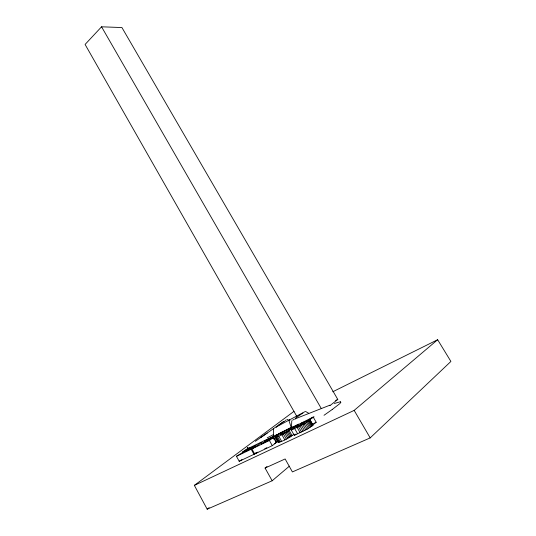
<?xml version="1.0" encoding="UTF-8"?>
<svg xmlns="http://www.w3.org/2000/svg" width="536" height="536" viewBox="0 0 536 536"><rect width="100%" height="100%" fill="white"/><g stroke="black" fill="none" stroke-linecap="round" stroke-linejoin="round"><path stroke-width="0.8" d="M340.742 402.516L340.461 401.926L340.742 402.382M247.84 448.116L247.585 447.594L247.86 447.862M284.475 421.055L284.475 421.631M340.661 402.127L340.755 402.302M247.779 448.029L247.612 447.573L247.86 448.056M247.645 447.567L247.753 448.022M340.574 402.134L340.574 402.315M302.753 413.685L302.78 413.075M291.45 427.835L291.765 420.814M273.467 428.706L273.367 436.606M340.501 402.067L340.595 402.221M313.192 417.042L299.182 424.123L295.885 426.602L304.716 423.018L298.693 426.12L295.343 426.998L291.316 430.127L294.291 435.373L307.121 429.202L312.903 425.262L309.741 419.909L300.736 423.688L301.272 423.273L309.915 419.614L313.192 417.042L316.173 422.254L312.917 424.867L309.915 419.614M291.316 430.127L304.1 423.896L309.888 419.996M294.063 434.153C289.809 437.396 282.532 441.885 278.425 442.12L275.538 436.981L279.544 433.872L278.13 434.019L289.078 428.753L289.802 430.026M278.204 442.408L275.538 436.981M340.226 403.32L332.246 409.484M288.904 420.465L289.855 419.708L290.204 420.063M329.995 405.598L337.787 399.441L121.933 27.557L101.559 26.8L85.09 44.448L296.803 416.398M294.016 411.326L194.354 485.375L207.184 509.2L272.154 480.779L265.079 468.055L285.132 458.963L292.401 471.921L370.195 437.899L450.91 361.445L437.644 339.73L332.796 391.756M272.154 480.779L289.386 466.159M194.354 485.375L354.169 410.388L437.644 339.73M265.079 468.055L267.022 466.481M207.184 509.2L209.141 507.632M294.291 435.373L296.006 434.013M275.484 442.079L276.67 442.173L277.829 441.275M277.3 434.421L260.148 442.669L261.414 442.582L256.992 445.932L251.873 448.92L254.68 453.979L272.301 445.657L276.261 442.568L273.4 437.47L261.22 443.982C264.261 441.208 268.67 440.994 271.457 437.832L264.67 441.363L266.452 440.009L272.65 437.028L273.809 437.081L277.3 434.421L278.11 435.862M290.324 429.772L289.608 428.498L298.632 424.15C291.055 428.552 283.919 435.152 275.31 437.262M236.45 456.303L251.17 449.255L255.86 445.718L245.321 451.6L259.826 442.823L246.058 449.449L242.205 452.33L251.089 447.426L236.45 456.303L239.197 461.295L253.977 454.314L256.315 452.518M289.078 428.753C270.72 439.701 286.211 432.988 290.807 428.458L289.608 428.498M251.873 448.92L269.42 440.512L273.4 437.47M290.177 436.378L290.686 435.989M332.32 409.43L324.019 415.286M292.629 420.197L293.701 419.447M295.376 418.268L302.076 413.558M255.33 441.296L267.096 433.095L260.637 437.59M267.022 433.148L283.772 421.531M278.687 425.055L283.805 421.504M285.306 420.512L286.244 419.923M239.197 461.295L241.984 459.593M289.058 437.128L287.785 437.878M274.278 443.748L276.261 442.568M254.68 453.979L257.883 452.109M309.259 419.5L314.109 416.841M313.5 423.695L316.173 422.254M276.677 426.736L289.835 419.715M290.639 419.286L304.796 411.735M276.81 434.977L278.204 434.234M292.113 426.837L278.941 433.845L282.593 431.902M267.236 437.818L273.554 434.549M335.556 400.526L337.787 399.441M264.75 448.733L266.834 447.748M295.37 418.77L329.975 405.162M334.357 403.481L339.824 401.913M312.247 425.249L312.903 425.262M287.115 419.4L289.299 420.505M305.433 411.4L308.756 413.296M276.154 427.025L276.67 427.286M294.519 419.105L295.014 419.4M291.323 427.815L288.911 420.499M354.169 410.388L370.195 437.899M101.559 26.8L321.178 408.338M309.741 419.909L312.749 425.162M309.694 420.278L312.709 425.557M309.151 420.747L312.173 426.033M308.435 421.276L311.456 426.569M307.57 421.859L310.592 427.159M306.545 422.495L309.574 427.795M305.373 423.185L308.401 428.485M304.1 423.896L307.121 429.202M302.78 424.606L305.795 429.906M301.406 425.309L304.421 430.602M299.986 425.999L302.994 431.292M298.478 426.703L301.487 431.989M297.071 427.333L300.066 432.606M294.539 428.351L297.52 433.597M293.406 427.205L294.137 428.498M289.145 430.482L292.087 435.681M288.194 431.125L291.142 436.331M287.142 431.788L290.09 437.001M285.996 432.472L288.938 437.684M284.201 431.634L284.924 432.914M284.737 433.175L287.678 438.388M283.356 433.905L286.298 439.118M281.862 434.663L284.797 439.868M278.747 436.157L281.668 441.349M277.501 436.699L280.422 441.885M276.529 437.088L279.437 442.26M275.819 437.316L278.72 442.481M275.404 437.376L278.298 442.528M273.809 437.081L276.67 442.173M272.65 437.028L273.863 439.192M269.42 440.512L272.301 445.657M251.17 449.255L253.977 454.314"/></g></svg>
